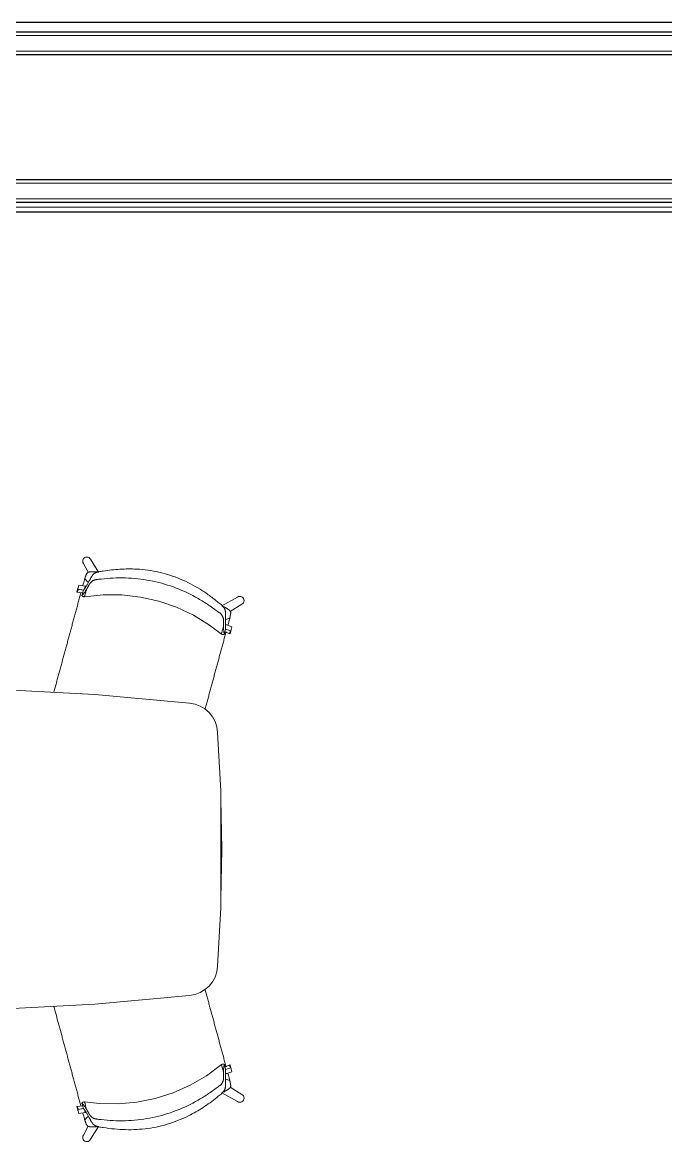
# Model space of a CAD drawing. Header units: millimetres. Extents: x 90978 to 295199, y -4084 to 97293.
# Drawn here: x 181621 to 183652, y 23433 to 26963 of the extents above; entities that cross this region are included whole.
import ezdxf

# ---------------------------------------------------------------- set-up
doc = ezdxf.new("R2010")
doc.units = ezdxf.units.MM
doc.header["$MEASUREMENT"] = 0
doc.layers.get('0').update_dxf_attribs({"linetype": 'CONTINUOUS'})
for name, color, linetype, lineweight in [('A-DETL-THIN', 8, 'CONTINUOUS', 9), ('CSM-STL-XX-ZZ-M3-A-XXXX-00001_detached _19_04_21__rvt-1-Level 0$0$A-WALL', 7, 'CONTINUOUS', 9), ('CSM-STL-XX-ZZ-M3-A-XXXX-00001_detached _19_04_21__rvt-1-Level 0$0$I-WALL', 7, 'CONTINUOUS', 9), ('G-IMPT', 8, 'CONTINUOUS', 9), ('I-FURN', 8, 'CONTINUOUS', 9)]:
    doc.layers.add(name, color=color, linetype=linetype, lineweight=lineweight)

# ---------------------------------------------------------------- blocks, each defined once
blk = doc.blocks.new('Synergy Type 3 - Desk Type 3_dwg_Family - 580997-310579-_3D_-V208-Level 0')
at = {"layer": 'G-IMPT'}
for p, q in [((-408.5, 2137.6), (-251.1, 2140.5)), ((-251.1, 2140.5), (-254.6, 2137.6)), ((-251.1, 2140.5), (-93.6, 2137.6)), ((-251.1, 2140.5), (-247.5, 2137.6)), ((-710.7, 237.8), (-711.9, 242.9)), ((208.3, 236.7), (209.8, 242.9)), ((-642.5, 158.4), (-646.9, 160.4)), ((-642.5, 158.4), (-619.8, 154.1)), ((-619.8, 154.1), (-435.6, 143.9)), ((-440.4, 145.6), (-435.6, 143.9)), ((-435.6, 143.9), (-436.9, 145.6)), ((-435.6, 143.9), (-251.1, 140.5)), ((-251.1, 140.5), (-257.9, 146.1)), ((-251.1, 140.5), (-244.1, 146.2)), ((-66.5, 143.9), (-251.1, 140.5)), ((117.7, 154.1), (-66.5, 143.9)), ((-58.7, 146.7), (-66.5, 143.9)), ((-66.5, 143.9), (-64.4, 146.7)), ((140.4, 158.4), (117.7, 154.1)), ((119.5, 154.9), (117.7, 154.1)), ((118.9, 154.8), (117.7, 154.1)), ((146.5, 161.1), (140.4, 158.4))]:
    blk.add_line(p, q, dxfattribs=at)

msp = doc.modelspace()

# ---------------------------------------------------------------- linework, layer by layer
at = {"layer": 'A-DETL-THIN'}
for p, q in [((181850.4, 24843.1), (181551.1, 24859.5)), ((182148.9, 24815.8), (181850.4, 24843.1)), ((182247.9, 24539.5), (182237.7, 24723.8)), ((182247.9, 24170.5), (182247.9, 24539.5)), ((182237.7, 23986.2), (182247.9, 24170.5)), ((181551.1, 23850.5), (181850.4, 23866.9)), ((181850.4, 23866.9), (182148.9, 23894.2))]:
    msp.add_line(p, q, dxfattribs=at)
for centre, start, end in [((182140, 24718.4), 3.1643, 84.7818), ((182140, 23991.7), 275.2275, 356.8264)]:
    msp.add_arc(centre, 97.9, start, end, dxfattribs=at)
at = {"layer": 'CSM-STL-XX-ZZ-M3-A-XXXX-00001_detached _19_04_21__rvt-1-Level 0$0$A-WALL'}
for p, q in [((187988.2, 26933.2), (168288.8, 26933.2)), ((187988.2, 26932.2), (168289.8, 26932.2)), ((187988.2, 26922.2), (168299.8, 26922.2)), ((187988.2, 26872.2), (168349.8, 26872.2)), ((187512.5, 26456.4), (168380.8, 26456.4)), ((187512.5, 26406.4), (168380.8, 26406.4)), ((187512.5, 26396.4), (168380.8, 26396.4)), ((187512.5, 26395.4), (168380.8, 26395.4)), ((187512.5, 26380.4), (168380.8, 26380.4))]:
    msp.add_line(p, q, dxfattribs=at)
at = {"layer": 'CSM-STL-XX-ZZ-M3-A-XXXX-00001_detached _19_04_21__rvt-1-Level 0$0$I-WALL', "lineweight": 30}
for p, q in [((187988.2, 26963.2), (168258.8, 26963.2)), ((168359.8, 26862.2), (187988.2, 26862.2)), ((187512.5, 26466.4), (168380.8, 26466.4)), ((179155, 26365.4), (187512.5, 26365.4))]:
    msp.add_line(p, q, dxfattribs=at)
at = {"layer": 'I-FURN'}
for p, q in [((181814.1, 25256.5), (181829.3, 25229.1)), ((181862, 25229.4), (181836.6, 25269.7)), ((181796.9, 25179.3), (181793.4, 25166.4)), ((181796.3, 25175.7), (181799.8, 25188.6)), ((181814.3, 25172.1), (181796.3, 25175.7)), ((181814.2, 25172), (181797.2, 25175.5)), ((181799.8, 25188.6), (181819.3, 25184.7)), ((181813.4, 25170.8), (181809.8, 25157.6)), ((181819.3, 25184.7), (181817, 25176.2)), ((181820.2, 25184.4), (181818.7, 25178.7)), ((181793.4, 25166.4), (181811.4, 25163.8)), ((181794.3, 25166.2), (181811.4, 25163.6)), ((181810.6, 25154), (181809.2, 25155.6)), ((181812.5, 25152.7), (181810.6, 25154)), ((181813.9, 25152.1), (181812.5, 25152.7)), ((181815.7, 25151.7), (181813.9, 25152.1)), ((181817.6, 25151.7), (181815.7, 25151.7)), ((181817.6, 25151.7), (181876.4, 25157.8)), ((181876.4, 25157.8), (181935.5, 25157.4)), ((181935.5, 25157.4), (181994.2, 25150.7)), ((181994.2, 25150.7), (182051.9, 25137.6)), ((182051.9, 25137.6), (182107.9, 25118.4)), ((182300.5, 25150.4), (182250.9, 25123)), ((182107.9, 25118.4), (182161.4, 25093.3)), ((182277.6, 25105.1), (182313.8, 25127.9)), ((182161.4, 25093.3), (182211.9, 25062.5)), ((182211.9, 25062.5), (182249.7, 25034.1)), ((182249.7, 25034.1), (182251.3, 25033.2)), ((182251.3, 25033.2), (182253.1, 25032.6)), ((182253.1, 25032.6), (182254.6, 25032.4)), ((182254.6, 25032.4), (182256.8, 25032.5)), ((182256.8, 25032.5), (182258.9, 25033.2)), ((182263, 25048.4), (182259.4, 25035.2)), ((182261, 25041.3), (182277.1, 25034.8)), ((182261, 25041.2), (182276.2, 25035)), ((182262.3, 25061), (182263.1, 25063.9)), ((182262.4, 25057.9), (182264, 25063.6)), ((182279.3, 25044.2), (182262.9, 25049.9)), ((182264, 25063.6), (182282.8, 25057.1)), ((182277.1, 25034.8), (182280.6, 25047.6)), ((182282.8, 25057.1), (182279.3, 25044.2)), ((182249.7, 23675.9), (182202, 23640.9)), ((182251.5, 23677), (182249.7, 23675.9)), ((182253.7, 23677.6), (182251.5, 23677)), ((182255.2, 23677.7), (182253.7, 23677.6)), ((182257.1, 23677.4), (182255.2, 23677.7)), ((182258.9, 23676.8), (182257.1, 23677.4)), ((182259.4, 23674.8), (182263, 23661.6)), ((182277.1, 23675.3), (182261, 23668.8)), ((182276.2, 23675), (182261, 23668.8)), ((182262.9, 23660.1), (182279.3, 23665.8)), ((182282.8, 23652.9), (182264, 23646.4)), ((182280.6, 23662.4), (182277.1, 23675.3)), ((182279.3, 23665.8), (182282.8, 23652.9)), ((182202, 23640.9), (182150.9, 23611.2)), ((182263.1, 23646.1), (182262.3, 23649)), ((182264, 23646.4), (182262.4, 23652.1)), ((182096.9, 23587.3), (182040.5, 23569.3)), ((182150.9, 23611.2), (182096.9, 23587.3)), ((182250.9, 23587), (182300.5, 23559.6)), ((182313.8, 23582.1), (182277.6, 23604.9)), ((181811.4, 23546.2), (181793.4, 23543.6)), ((181811.4, 23546.4), (181794.3, 23543.8)), ((181809.2, 23554.4), (181810.4, 23555.8)), ((181809.8, 23552.4), (181813.4, 23539.2)), ((181810.4, 23555.8), (181811.9, 23557)), ((181811.9, 23557), (181813.3, 23557.7)), ((181813.3, 23557.7), (181815.5, 23558.3)), ((181815.5, 23558.3), (181817.6, 23558.3)), ((181864.6, 23552.9), (181817.6, 23558.3)), ((181923.7, 23552), (181864.6, 23552.9)), ((181982.6, 23557.5), (181923.7, 23552)), ((182040.5, 23569.3), (181982.6, 23557.5)), ((181793.4, 23543.6), (181796.9, 23530.7)), ((181796.3, 23534.3), (181814.3, 23537.9)), ((181799.8, 23521.4), (181796.3, 23534.3)), ((181797.2, 23534.6), (181814.2, 23538)), ((181819.3, 23525.3), (181799.8, 23521.4)), ((181817, 23533.9), (181819.3, 23525.3)), ((181818.7, 23531.3), (181820.2, 23525.6)), ((181829.5, 23481.3), (181814.1, 23453.5)), ((181836.6, 23440.3), (181862, 23480.6))]:
    msp.add_line(p, q, dxfattribs=at)
for centre, start, end in [((181824.9, 25263.9), 26.7636, 214.3798), ((182307.9, 25139.6), 296.7401, 124.3564), ((182307.9, 23570.4), 235.6436, 63.2599), ((181824.9, 23446.2), 145.6202, 333.2364)]:
    msp.add_arc(centre, 13.1, start, end, dxfattribs=at)
for centre, major_axis, start_param, end_param in [((181778.9, 25176), (-16.8, 4.6), 2.819103, 3.398599), ((181779.8, 25175.7), (-16.8, 4.6), 2.819103, 3.398599), ((181782.4, 25188.8), (-16.8, 4.6), 2.819103, 2.902745), ((182293.5, 25035.9), (-16.8, 4.6), 6.026179, 6.605675), ((182294.4, 25035.6), (-16.8, 4.6), 6.026179, 6.605675), ((182297.9, 25048.5), (-16.8, 4.6), 0.238848, 0.322489), ((182293.5, 23674.1), (-16.8, -4.6), 5.960696, 6.540192), ((182294.4, 23674.4), (-16.8, -4.6), 5.960696, 6.540192), ((182297.9, 23661.5), (-16.8, -4.6), 5.960696, 6.044337), ((181778.9, 23534), (-16.8, -4.6), 2.884586, 3.464082), ((181779.8, 23534.3), (-16.8, -4.6), 2.884586, 3.464082), ((181782.4, 23521.2), (-16.8, -4.6), 3.380441, 3.464082)]:
    msp.add_ellipse(centre, major_axis=major_axis, ratio=0.978487, start_param=start_param, end_param=end_param, dxfattribs=at)
for points in [[(181812.3, 25187.2), (181814.1, 25193.5), (181815.7, 25199.5), (181817.3, 25205.4)], [(181817.3, 25205.4), (181817.5, 25206), (181817.9, 25207.3), (181818.3, 25208.5), (181818.5, 25209.1)], [(181863.1, 25229.4), (181861.9, 25229.5), (181860.6, 25229.6), (181859.4, 25229.7)], [(181859.4, 25229.7), (181860.6, 25229.6), (181861.8, 25229.5), (181863, 25229.4)], [(181824.2, 25175.8), (181823.1, 25174), (181821.1, 25170.6), (181818.2, 25166.2), (181815.6, 25162.6), (181813.3, 25159.8), (181811.3, 25158.1), (181810.2, 25157.7), (181809.8, 25157.6)], [(181813.4, 25170.8), (181814, 25171.7), (181815.4, 25173.7), (181816.8, 25175.9), (181817.6, 25177)], [(182275.3, 25080.8), (182273.7, 25074.9), (182272, 25068.8), (182270.3, 25062.5)], [(182276.1, 25084.5), (182276, 25083.9), (182275.7, 25082.7), (182275.4, 25081.4), (182275.3, 25080.8)], [(182259.4, 25035.2), (182259, 25035.5), (182258.4, 25036.5), (182257.5, 25038.9), (182256.9, 25042.4), (182256.5, 25046.9), (182256.2, 25052.1), (182256.2, 25056.1), (182256.2, 25058.2)], [(182262.5, 25055.9), (182262.6, 25054.6), (182262.7, 25051.9), (182262.9, 25049.5), (182263, 25048.4)], [(182256.2, 23651.8), (182256.2, 23653.9), (182256.2, 23657.9), (182256.5, 23663.1), (182256.9, 23667.6), (182257.5, 23671.1), (182258.4, 23673.5), (182259, 23674.5), (182259.4, 23674.8)], [(182263, 23661.6), (182262.9, 23660.5), (182262.7, 23658.1), (182262.6, 23655.5), (182262.5, 23654.1)], [(182270.3, 23647.5), (182272, 23641.3), (182273.7, 23635.2), (182275.3, 23629.2)], [(182275.3, 23629.2), (182275.4, 23628.6), (182275.7, 23627.3), (182276, 23626.1), (182276.1, 23625.5)], [(181809.8, 23552.4), (181810.2, 23552.3), (181811.3, 23551.9), (181813.3, 23550.2), (181815.6, 23547.4), (181818.2, 23543.8), (181821.1, 23539.4), (181823.1, 23536), (181824.2, 23534.2)], [(181817.3, 23504.6), (181815.7, 23510.5), (181814.1, 23516.5), (181812.3, 23522.8)], [(181817.6, 23533), (181816.8, 23534.1), (181815.4, 23536.3), (181814, 23538.3), (181813.4, 23539.2)], [(181818.5, 23500.9), (181818.3, 23501.5), (181817.9, 23502.7), (181817.5, 23504), (181817.3, 23504.6)], [(181863, 23480.6), (181861.8, 23480.5), (181860.6, 23480.4), (181859.4, 23480.3)], [(181859.4, 23480.3), (181860.6, 23480.4), (181861.9, 23480.5), (181863.1, 23480.6)]]:
    msp.add_open_spline(points, degree=3, dxfattribs=at)
for points, knots in [([(181817.6, 25177), (181818.7, 25178.7), (181820.6, 25181.5), (181823.3, 25186), (181825.5, 25189.6), (181827.7, 25193.4), (181830, 25197.4), (181832.1, 25201.1), (181833.8, 25204.1), (181834.9, 25206), (181835.8, 25207.5), (181836.5, 25209.1), (181837.2, 25210.6), (181838, 25212.2), (181838.7, 25213.4), (181839.4, 25214.5), (181839.9, 25215.2), (181840.2, 25215.6), (181840.5, 25216), (181840.7, 25216.3), (181841.1, 25216.7), (181841.7, 25217.5), (181842.5, 25218.6), (181843.6, 25220.1), (181844.8, 25221.5), (181846.1, 25222.9), (181847.6, 25224.3), (181849.1, 25225.3), (181850.3, 25226), (181851, 25226.4), (181851.6, 25226.7), (181852.2, 25227), (181852.9, 25227.3), (181854.3, 25227.9), (181856.5, 25228.7), (181859.3, 25229.6), (181863.3, 25230.6), (181868.9, 25231.7), (181874, 25232.2), (181876.6, 25232.4)], [0, 0, 0, 0, 0.142857, 0.214286, 0.285714, 0.357143, 0.428571, 0.5, 0.535714, 0.571429, 0.589286, 0.607143, 0.642857, 0.660714, 0.678571, 0.696429, 0.705357, 0.709821, 0.714286, 0.71875, 0.723214, 0.732143, 0.75, 0.767857, 0.785714, 0.803571, 0.821429, 0.839286, 0.848214, 0.852679, 0.857143, 0.861607, 0.866071, 0.875, 0.892857, 0.910714, 0.928571, 0.964286, 1, 1, 1, 1]), ([(181818.5, 25209.1), (181818.9, 25210.1), (181819.4, 25211.7), (181820, 25213.5), (181820.4, 25214.6), (181820.6, 25215.4), (181820.9, 25216.1), (181821.2, 25217.1), (181821.6, 25218.2), (181822.1, 25219.4), (181822.4, 25220.2), (181822.6, 25220.7), (181822.7, 25221.1), (181822.9, 25221.4), (181823.1, 25221.9), (181823.5, 25222.7), (181824, 25223.8), (181824.7, 25225), (181825.4, 25226.1), (181826.3, 25227.1), (181827.5, 25228), (181828.7, 25228.7), (181829.7, 25229.1), (181830.5, 25229.3), (181831.2, 25229.5), (181832.3, 25229.7), (181833.7, 25229.9), (181835.5, 25230.1), (181837.4, 25230.2), (181839.2, 25230.3), (181840.9, 25230.3), (181842.5, 25230.3), (181844.2, 25230.3), (181846.1, 25230.3), (181848.6, 25230.2), (181853.2, 25230), (181857, 25229.8), (181859.4, 25229.7)], [0, 0, 0, 0, 0.0625, 0.09375, 0.109375, 0.125, 0.140625, 0.15625, 0.1875, 0.21875, 0.234375, 0.242188, 0.25, 0.257812, 0.265625, 0.28125, 0.3125, 0.34375, 0.375, 0.40625, 0.4375, 0.46875, 0.484375, 0.5, 0.515625, 0.53125, 0.5625, 0.59375, 0.625, 0.65625, 0.6875, 0.71875, 0.75, 0.78125, 0.8125, 0.875, 1, 1, 1, 1]), ([(181818.5, 25209.1), (181819.9, 25207.1), (181822.8, 25203.3), (181826.6, 25199.4), (181829, 25197.3), (181829.7, 25196.8)], [0, 0, 0, 0, 0.02777778, 0.05555556, 0.06696683, 0.06696683, 0.06696683, 0.06696683]), ([(181869.8, 25207.3), (181867.2, 25207.2), (181862.3, 25207), (181856.9, 25206.3), (181852.9, 25205.5), (181850.2, 25204.8), (181848.1, 25204.1), (181846.7, 25203.6), (181845.9, 25203.3), (181845.3, 25203), (181844.8, 25202.8), (181844.1, 25202.4), (181842.9, 25201.8), (181841.4, 25200.7), (181839.8, 25199.4), (181838.4, 25198), (181837.2, 25196.6), (181836, 25195.2), (181835.2, 25194.1), (181834.6, 25193.4), (181834.2, 25193), (181834, 25192.7), (181833.7, 25192.4), (181833.4, 25192), (181832.9, 25191.3), (181832.3, 25190.4), (181831.7, 25189.4), (181831, 25188), (181830.4, 25186.7), (181829.8, 25185.3), (181829.2, 25184.3), (181828.6, 25183.2), (181827.7, 25181.8), (181826.3, 25179.3), (181825, 25177.2), (181824.2, 25175.8)], [0, 0, 0, 0, 0.0625, 0.125, 0.15625, 0.1875, 0.21875, 0.234375, 0.242188, 0.25, 0.257812, 0.265625, 0.28125, 0.3125, 0.34375, 0.375, 0.40625, 0.4375, 0.46875, 0.484375, 0.492188, 0.5, 0.507812, 0.515625, 0.53125, 0.5625, 0.59375, 0.625, 0.6875, 0.71875, 0.75, 0.78125, 0.8125, 0.875, 1, 1, 1, 1]), ([(182232.8, 25108.4), (182222.6, 25116.3), (182201.6, 25131.1), (182157.4, 25157.7), (182098.7, 25184.4), (182023.9, 25204.8), (181959.7, 25211.5), (181908.2, 25211), (181882.6, 25208.8), (181869.8, 25207.3)], [-1, -1, -1, -1, -0.9, -0.8, -0.6, -0.4, -0.2, -0.1, 0, 0, 0, 0]), ([(181876.6, 25232.4), (181894.1, 25235.4), (181929.2, 25239.5), (181988.3, 25239.8), (182052.8, 25231), (182120.4, 25209.4), (182172.9, 25182.1), (182212.1, 25155.8), (182230.7, 25141.2), (182239.7, 25133.6)], [-1, -1, -1, -1, -0.863636, -0.727273, -0.545455, -0.363636, -0.181818, -0.090909, 0, 0, 0, 0]), ([(181817.6, 25151.7), (181817.6, 25151.7), (181817.6, 25151.9), (181817.8, 25152.4), (181818, 25153.2), (181818.5, 25155.2), (181819.6, 25158.9), (181821.5, 25165.9), (181823.2, 25172.2), (181824.2, 25175.8)], [0.3374293, 0.3374293, 0.3374293, 0.3374293, 0.3888889, 0.4444444, 0.5138889, 0.5833333, 0.7222222, 0.8611111, 1, 1, 1, 1]), ([(181822.9, 25185.3), (181822.4, 25185.2), (181821.4, 25184.9), (181820.6, 25184.5), (181820.2, 25184.3)], [-0.5281276, -0.5281276, -0.5281276, -0.5281276, -0.3333333, -0.1189454, -0.1189454, -0.1189454, -0.1189454]), ([(181720.6, 24850.3), (181721.4, 24853.1), (181723.4, 24860.6), (181726.8, 24872.8), (181730.6, 24886.9), (181734.5, 24901.2), (181738.5, 24915.9), (181742.5, 24930.7), (181746.5, 24945.3), (181749.8, 24957.4), (181752.5, 24967.2), (181754.5, 24974.6), (181756.5, 24981.9), (181759.1, 24991.6), (181762.4, 25003.5), (181765.6, 25015.4), (181768.2, 25025), (181770.2, 25032.3), (181772.2, 25039.7), (181774.8, 25049.3), (181778.1, 25061.3), (181781.4, 25073.3), (181784, 25083.1), (181786, 25090.5), (181788, 25097.9), (181790.7, 25107.6), (181794, 25119.6), (181797.9, 25134.2), (181802, 25149.1), (181804.8, 25159.4), (181806.3, 25164.8), (181806.4, 25165.3)], [-0.8779711, -0.8779711, -0.8779711, -0.8779711, -0.8571429, -0.8214286, -0.7857143, -0.75, -0.7142857, -0.6785714, -0.6428571, -0.6071429, -0.5892857, -0.5714286, -0.5535714, -0.5357143, -0.5, -0.4642857, -0.4464286, -0.4285714, -0.4107143, -0.3928571, -0.3571429, -0.3214286, -0.3035714, -0.2857143, -0.2678571, -0.25, -0.2142857, -0.1785714, -0.1428571, -0.1071429, -0.103964, -0.103964, -0.103964, -0.103964]), ([(181809.8, 25157.6), (181809.6, 25157.1), (181809.4, 25156.3), (181809.2, 25155.7), (181809.2, 25155.6), (181809.4, 25156.2), (181809.6, 25156.9), (181809.7, 25157.3)], [0, 0, 0, 0, 0.125, 0.25, 0.375, 0.5, 0.5837817, 0.5837817, 0.5837817, 0.5837817]), ([(182256.2, 25058.2), (182256.2, 25059.8), (182256.2, 25062.3), (182256.2, 25065.2), (182256.2, 25066.8), (182256.2, 25068.1), (182256.2, 25069.3), (182256.4, 25070.8), (182256.5, 25072.2), (182256.6, 25073.7), (182256.6, 25074.9), (182256.5, 25076), (182256.4, 25076.9), (182256.4, 25077.3), (182256.3, 25077.7), (182256.2, 25078.1), (182256.1, 25078.6), (182256, 25079.6), (182255.8, 25081), (182255.6, 25082.7), (182255.2, 25084.6), (182254.7, 25086.5), (182254, 25088.4), (182253.2, 25090.1), (182252.6, 25091.2), (182252.1, 25091.9), (182251.8, 25092.4), (182251.4, 25092.9), (182250.9, 25093.6), (182250, 25094.7), (182248.5, 25096.4), (182246.5, 25098.4), (182243.5, 25101.1), (182239.2, 25104.4), (182235.1, 25107.1), (182232.8, 25108.4)], [0, 0, 0, 0, 0.125, 0.1875, 0.21875, 0.25, 0.28125, 0.3125, 0.375, 0.40625, 0.4375, 0.46875, 0.484375, 0.492188, 0.5, 0.507812, 0.515625, 0.53125, 0.5625, 0.59375, 0.625, 0.65625, 0.6875, 0.71875, 0.734375, 0.742188, 0.75, 0.757812, 0.765625, 0.78125, 0.8125, 0.84375, 0.875, 0.9375, 1, 1, 1, 1]), ([(182239.7, 25133.6), (182241.9, 25132.1), (182246, 25129.1), (182250.2, 25125.3), (182253.2, 25122.4), (182255.2, 25120.2), (182256.6, 25118.4), (182257.5, 25117.2), (182258, 25116.5), (182258.4, 25116), (182258.7, 25115.5), (182259.1, 25114.8), (182259.8, 25113.6), (182260.5, 25111.9), (182261.2, 25109.9), (182261.6, 25108), (182261.9, 25106.2), (182262.1, 25104.4), (182262.3, 25103), (182262.4, 25102), (182262.4, 25101.5), (182262.5, 25101.1), (182262.6, 25100.7), (182262.6, 25100.2), (182262.7, 25099.2), (182262.7, 25098), (182262.7, 25096.6), (182262.6, 25094.9), (182262.4, 25093.2), (182262.3, 25091.4), (182262.2, 25090.1), (182262.2, 25088.8), (182262.2, 25087), (182262.2, 25084), (182262.1, 25079.8), (182262.1, 25075.2), (182262.1, 25070.8), (182262.1, 25066.5), (182262.2, 25062.6), (182262.3, 25059.1), (182262.4, 25056.9), (182262.5, 25055.9)], [0, 0, 0, 0, 0.035714, 0.071429, 0.089286, 0.107143, 0.125, 0.133929, 0.138393, 0.142857, 0.147321, 0.151786, 0.160714, 0.178571, 0.196429, 0.214286, 0.232143, 0.25, 0.267857, 0.276786, 0.28125, 0.285714, 0.290179, 0.294643, 0.303571, 0.321429, 0.339286, 0.357143, 0.392857, 0.410714, 0.428571, 0.446429, 0.464286, 0.5, 0.571429, 0.642857, 0.714286, 0.785714, 0.857143, 0.928571, 1, 1, 1, 1]), ([(182251.3, 25123), (182253.4, 25121.9), (182256.8, 25120.1), (182260.9, 25118), (182263.1, 25116.8), (182264.7, 25115.8), (182266.2, 25115), (182267.6, 25114.2), (182269, 25113.3), (182270.6, 25112.3), (182272.1, 25111.3), (182273.6, 25110.2), (182274.7, 25109.3), (182275.5, 25108.6), (182276.1, 25108), (182276.6, 25107.4), (182277.3, 25106.5), (182278, 25105.4), (182278.5, 25104), (182278.8, 25102.7), (182278.9, 25101.4), (182278.9, 25100), (182278.8, 25098.8), (182278.7, 25097.9), (182278.6, 25097.4), (182278.5, 25097), (182278.5, 25096.6), (182278.4, 25096.1), (182278.3, 25095.2), (182278.1, 25094), (182277.8, 25092.8), (182277.6, 25091.8), (182277.5, 25091), (182277.3, 25090.2), (182277.1, 25089.1), (182276.7, 25087.2), (182276.3, 25085.6), (182276.1, 25084.5)], [0, 0, 0, 0, 0.125, 0.1875, 0.21875, 0.25, 0.28125, 0.3125, 0.34375, 0.375, 0.40625, 0.4375, 0.46875, 0.484375, 0.5, 0.515625, 0.53125, 0.5625, 0.59375, 0.625, 0.65625, 0.6875, 0.71875, 0.734375, 0.742188, 0.75, 0.757812, 0.765625, 0.78125, 0.8125, 0.84375, 0.859375, 0.875, 0.890625, 0.90625, 0.9375, 1, 1, 1, 1]), ([(182261.7, 25079.8), (182262.1, 25079.9), (182264.7, 25080.4), (182269.5, 25081.8), (182273.9, 25083.5), (182276.1, 25084.5)], [0.93933321, 0.93933321, 0.93933321, 0.93933321, 0.94444444, 0.97222222, 1, 1, 1, 1]), ([(182264.4, 25040.7), (182264.2, 25040), (182263.3, 25036.8), (182261.8, 25031.2), (182259.8, 25023.7), (182257.7, 25016.2), (182255.1, 25006.4), (182251.8, 24994.5), (182248.6, 24982.7), (182246, 24973.2), (182244, 24965.8), (182242, 24958.5), (182239.4, 24948.8), (182236.1, 24936.8), (182232.2, 24922.4), (182228.2, 24907.8), (182224.2, 24893.2), (182220.3, 24878.8), (182217, 24866.7), (182214.4, 24857), (182212.4, 24849.6), (182210.4, 24842.2), (182207.7, 24832.5), (182204.5, 24820.5), (182201.2, 24808.5), (182199, 24800.5), (182198.2, 24797.3), (182198, 24796.6)], [-0.8977274, -0.8977274, -0.8977274, -0.8977274, -0.8928571, -0.875, -0.8571429, -0.8392857, -0.8214286, -0.7857143, -0.75, -0.7321429, -0.7142857, -0.6964286, -0.6785714, -0.6428571, -0.6071429, -0.5714286, -0.5357143, -0.5, -0.4642857, -0.4464286, -0.4285714, -0.4107143, -0.3928571, -0.3571429, -0.3214286, -0.3035714, -0.2983492, -0.2983492, -0.2983492, -0.2983492]), ([(182256.2, 25058.2), (182255.4, 25055.3), (182254, 25050.1), (182252.3, 25044), (182251.1, 25039.4), (182250.4, 25036.8), (182250, 25035.4), (182249.8, 25034.7), (182249.7, 25034.3), (182249.7, 25034.1), (182249.7, 25034.1)], [0, 0, 0, 0, 0.1111111, 0.2222222, 0.3333333, 0.4444444, 0.5, 0.5555556, 0.6111111, 0.6625707, 0.6625707, 0.6625707, 0.6625707]), ([(182259.3, 25034.9), (182259.2, 25034.5), (182259, 25033.8), (182258.8, 25033.2), (182258.9, 25033.3), (182259, 25033.9), (182259.3, 25034.7), (182259.4, 25035.2)], [0.4171888, 0.4171888, 0.4171888, 0.4171888, 0.5, 0.625, 0.75, 0.875, 1, 1, 1, 1]), ([(182198, 23913.4), (182198.2, 23912.7), (182199, 23909.5), (182201.2, 23901.5), (182204.5, 23889.5), (182207.7, 23877.5), (182210.4, 23867.8), (182212.4, 23860.4), (182214.4, 23853.1), (182217, 23843.3), (182220.3, 23831.3), (182224.2, 23816.8), (182228.2, 23802.2), (182232.2, 23787.6), (182236.1, 23773.2), (182239.4, 23761.2), (182242, 23751.5), (182244, 23744.2), (182246, 23736.9), (182248.6, 23727.3), (182251.8, 23715.5), (182255.1, 23703.6), (182257.7, 23693.8), (182259.8, 23686.4), (182261.8, 23678.8), (182263.3, 23673.2), (182264.2, 23670), (182264.4, 23669.3)], [-0.7016648, -0.7016648, -0.7016648, -0.7016648, -0.6964286, -0.6785714, -0.6428571, -0.6071429, -0.5892857, -0.5714286, -0.5535714, -0.5357143, -0.5, -0.4642857, -0.4285714, -0.3928571, -0.3571429, -0.3214286, -0.3035714, -0.2857143, -0.2678571, -0.25, -0.2142857, -0.1785714, -0.1607143, -0.1428571, -0.125, -0.1071429, -0.1022726, -0.1022726, -0.1022726, -0.1022726]), ([(181806.4, 23544.8), (181806.3, 23545.2), (181804.8, 23550.5), (181802, 23561), (181797.9, 23575.8), (181794, 23590.4), (181790.7, 23602.4), (181788, 23612.1), (181786, 23619.5), (181784, 23626.9), (181781.4, 23636.7), (181778.1, 23648.7), (181774.8, 23660.7), (181772.2, 23670.4), (181770.2, 23677.7), (181768.2, 23685), (181765.6, 23694.6), (181762.4, 23706.5), (181759.1, 23718.4), (181756.5, 23728.1), (181754.5, 23735.4), (181752.5, 23742.8), (181749.8, 23752.6), (181746.5, 23764.7), (181742.5, 23779.3), (181738.5, 23794.1), (181734.5, 23808.8), (181730.6, 23823.1), (181726.8, 23837.3), (181723.4, 23849.4), (181721.4, 23857), (181720.6, 23859.7)], [-0.896036, -0.896036, -0.896036, -0.896036, -0.8928571, -0.8571429, -0.8214286, -0.7857143, -0.75, -0.7321429, -0.7142857, -0.6964286, -0.6785714, -0.6428571, -0.6071429, -0.5892857, -0.5714286, -0.5535714, -0.5357143, -0.5, -0.4642857, -0.4464286, -0.4285714, -0.4107143, -0.3928571, -0.3571429, -0.3214286, -0.2857143, -0.25, -0.2142857, -0.1785714, -0.1428571, -0.1220289, -0.1220289, -0.1220289, -0.1220289]), ([(182262.5, 23654.1), (182262.4, 23652.1), (182262.2, 23648.7), (182262.1, 23643.5), (182262.1, 23639.2), (182262.1, 23634.8), (182262.1, 23630.2), (182262.2, 23626), (182262.2, 23622.5), (182262.2, 23620.3), (182262.3, 23618.6), (182262.4, 23616.9), (182262.6, 23615.2), (182262.7, 23613.4), (182262.7, 23612), (182262.7, 23610.8), (182262.6, 23609.9), (182262.6, 23609.3), (182262.5, 23608.9), (182262.4, 23608.5), (182262.4, 23608), (182262.3, 23607), (182262.1, 23605.6), (182261.9, 23603.8), (182261.6, 23602), (182261.2, 23600.1), (182260.5, 23598.1), (182259.8, 23596.4), (182259.1, 23595.2), (182258.7, 23594.6), (182258.4, 23594), (182258, 23593.5), (182257.5, 23592.8), (182256.6, 23591.6), (182255.2, 23589.8), (182253.2, 23587.6), (182250.2, 23584.7), (182246, 23580.9), (182241.9, 23577.9), (182239.7, 23576.4)], [0, 0, 0, 0, 0.142857, 0.214286, 0.285714, 0.357143, 0.428571, 0.5, 0.535714, 0.571429, 0.589286, 0.607143, 0.642857, 0.660714, 0.678571, 0.696429, 0.705357, 0.709821, 0.714286, 0.71875, 0.723214, 0.732143, 0.75, 0.767857, 0.785714, 0.803571, 0.821429, 0.839286, 0.848214, 0.852679, 0.857143, 0.861607, 0.866071, 0.875, 0.892857, 0.910714, 0.928571, 0.964286, 1, 1, 1, 1]), ([(182249.7, 23675.9), (182249.7, 23675.9), (182249.7, 23675.8), (182249.8, 23675.2), (182250.1, 23674.4), (182250.6, 23672.5), (182251.6, 23668.7), (182253.5, 23661.7), (182255.2, 23655.4), (182256.2, 23651.8)], [0.3374293, 0.3374293, 0.3374293, 0.3374293, 0.3888889, 0.4444444, 0.5138889, 0.5833333, 0.7222222, 0.8611111, 1, 1, 1, 1]), ([(182259.4, 23674.8), (182259.3, 23675.3), (182259, 23676.1), (182258.9, 23676.7), (182258.8, 23676.8), (182259, 23676.2), (182259.2, 23675.5), (182259.3, 23675.1)], [0, 0, 0, 0, 0.125, 0.25, 0.375, 0.5, 0.5828112, 0.5828112, 0.5828112, 0.5828112]), ([(182232.8, 23601.6), (182235.1, 23602.9), (182239.2, 23605.6), (182243.5, 23608.9), (182246.5, 23611.6), (182248.5, 23613.6), (182250, 23615.3), (182250.9, 23616.5), (182251.4, 23617.1), (182251.8, 23617.6), (182252.1, 23618.1), (182252.6, 23618.8), (182253.2, 23619.9), (182254, 23621.6), (182254.7, 23623.5), (182255.2, 23625.4), (182255.6, 23627.3), (182255.8, 23629.1), (182256, 23630.5), (182256.1, 23631.4), (182256.2, 23631.9), (182256.3, 23632.3), (182256.4, 23632.7), (182256.4, 23633.2), (182256.5, 23634), (182256.6, 23635.1), (182256.6, 23636.3), (182256.5, 23637.8), (182256.4, 23639.2), (182256.2, 23640.7), (182256.2, 23641.9), (182256.2, 23643.2), (182256.2, 23644.8), (182256.2, 23647.7), (182256.2, 23650.2), (182256.2, 23651.8)], [0, 0, 0, 0, 0.0625, 0.125, 0.15625, 0.1875, 0.21875, 0.234375, 0.242188, 0.25, 0.257812, 0.265625, 0.28125, 0.3125, 0.34375, 0.375, 0.40625, 0.4375, 0.46875, 0.484375, 0.492188, 0.5, 0.507812, 0.515625, 0.53125, 0.5625, 0.59375, 0.625, 0.6875, 0.71875, 0.75, 0.78125, 0.8125, 0.875, 1, 1, 1, 1]), ([(182276.1, 23625.5), (182276.3, 23624.4), (182276.7, 23622.8), (182277.1, 23620.9), (182277.3, 23619.8), (182277.5, 23619), (182277.6, 23618.2), (182277.8, 23617.2), (182278.1, 23616), (182278.3, 23614.8), (182278.4, 23613.9), (182278.5, 23613.4), (182278.5, 23613), (182278.6, 23612.6), (182278.7, 23612.1), (182278.8, 23611.2), (182278.9, 23610), (182278.9, 23608.6), (182278.8, 23607.3), (182278.5, 23606), (182278, 23604.6), (182277.3, 23603.5), (182276.6, 23602.6), (182276.1, 23602), (182275.5, 23601.4), (182274.7, 23600.7), (182273.6, 23599.8), (182272.1, 23598.7), (182270.6, 23597.7), (182269, 23596.7), (182267.6, 23595.9), (182266.2, 23595), (182264.7, 23594.2), (182263.1, 23593.2), (182260.9, 23592), (182256.8, 23589.9), (182253.4, 23588.1), (182251.3, 23587)], [0, 0, 0, 0, 0.0625, 0.09375, 0.109375, 0.125, 0.140625, 0.15625, 0.1875, 0.21875, 0.234375, 0.242188, 0.25, 0.257812, 0.265625, 0.28125, 0.3125, 0.34375, 0.375, 0.40625, 0.4375, 0.46875, 0.484375, 0.5, 0.515625, 0.53125, 0.5625, 0.59375, 0.625, 0.65625, 0.6875, 0.71875, 0.75, 0.78125, 0.8125, 0.875, 1, 1, 1, 1]), ([(182276.1, 23625.5), (182273.9, 23626.5), (182269.5, 23628.3), (182264.7, 23629.6), (182262.1, 23630.1), (182261.7, 23630.2)], [0, 0, 0, 0, 0.02777778, 0.05555556, 0.06066679, 0.06066679, 0.06066679, 0.06066679]), ([(181869.8, 23502.7), (181882.6, 23501.2), (181908.2, 23499), (181959.7, 23498.5), (182023.9, 23505.2), (182098.7, 23525.6), (182157.4, 23552.3), (182201.6, 23578.9), (182222.6, 23593.7), (182232.8, 23601.6)], [-1, -1, -1, -1, -0.9, -0.8, -0.6, -0.4, -0.2, -0.1, 0, 0, 0, 0]), ([(181809.7, 23552.7), (181809.6, 23553.1), (181809.4, 23553.9), (181809.2, 23554.5), (181809.2, 23554.4), (181809.4, 23553.7), (181809.6, 23552.9), (181809.8, 23552.4)], [0.4162183, 0.4162183, 0.4162183, 0.4162183, 0.5, 0.625, 0.75, 0.875, 1, 1, 1, 1]), ([(181824.2, 23534.2), (181823.4, 23537.1), (181822, 23542.3), (181820.3, 23548.5), (181819, 23553), (181818.3, 23555.6), (181818, 23557), (181817.8, 23557.7), (181817.6, 23558.2), (181817.6, 23558.3), (181817.6, 23558.3)], [0, 0, 0, 0, 0.1111111, 0.2222222, 0.3333333, 0.4444444, 0.5, 0.5555556, 0.6111111, 0.6625707, 0.6625707, 0.6625707, 0.6625707]), ([(182239.7, 23576.4), (182226.2, 23565), (182197.9, 23543.6), (182147.1, 23513.5), (182087.1, 23488.3), (182017.8, 23472.7), (181958.8, 23469.6), (181911.6, 23472.5), (181888.3, 23475.6), (181876.6, 23477.6)], [-1, -1, -1, -1, -0.863636, -0.727273, -0.545455, -0.363636, -0.181818, -0.090909, 0, 0, 0, 0]), ([(181876.6, 23477.6), (181874, 23477.8), (181868.9, 23478.3), (181863.3, 23479.4), (181859.3, 23480.4), (181856.5, 23481.3), (181854.3, 23482.1), (181852.9, 23482.7), (181852.2, 23483), (181851.6, 23483.3), (181851, 23483.6), (181850.3, 23484), (181849.1, 23484.7), (181847.6, 23485.7), (181846.1, 23487.1), (181844.8, 23488.5), (181843.6, 23489.9), (181842.5, 23491.4), (181841.7, 23492.5), (181841.1, 23493.3), (181840.7, 23493.7), (181840.5, 23494.1), (181840.2, 23494.4), (181839.9, 23494.8), (181839.4, 23495.5), (181838.7, 23496.6), (181838, 23497.8), (181837.2, 23499.4), (181836.5, 23500.9), (181835.8, 23502.5), (181835.2, 23503.6), (181834.5, 23504.8), (181833.6, 23506.3), (181832.1, 23509), (181830, 23512.6), (181827.7, 23516.6), (181825.5, 23520.4), (181823.3, 23524), (181821.3, 23527.4), (181819.4, 23530.4), (181818.2, 23532.2), (181817.6, 23533)], [0, 0, 0, 0, 0.035714, 0.071429, 0.089286, 0.107143, 0.125, 0.133929, 0.138393, 0.142857, 0.147321, 0.151786, 0.160714, 0.178571, 0.196429, 0.214286, 0.232143, 0.25, 0.267857, 0.276786, 0.28125, 0.285714, 0.290179, 0.294643, 0.303571, 0.321429, 0.339286, 0.357143, 0.392857, 0.410714, 0.428571, 0.446429, 0.464286, 0.5, 0.571429, 0.642857, 0.714286, 0.785714, 0.857143, 0.928571, 1, 1, 1, 1]), ([(181829.7, 23513.3), (181829, 23512.7), (181826.6, 23510.6), (181822.8, 23506.7), (181819.9, 23502.9), (181818.5, 23500.9)], [0.93303317, 0.93303317, 0.93303317, 0.93303317, 0.94444444, 0.97222222, 1, 1, 1, 1]), ([(181820.2, 23525.7), (181820.6, 23525.5), (181821.5, 23525.2), (181822.4, 23524.8), (181822.8, 23524.7)], [-0.8810546, -0.8810546, -0.8810546, -0.8810546, -0.6666667, -0.4718724, -0.4718724, -0.4718724, -0.4718724]), ([(181824.2, 23534.2), (181825, 23532.8), (181826.3, 23530.7), (181827.7, 23528.2), (181828.6, 23526.8), (181829.2, 23525.7), (181829.8, 23524.7), (181830.4, 23523.3), (181831, 23522), (181831.7, 23520.6), (181832.3, 23519.6), (181832.9, 23518.7), (181833.4, 23518), (181833.7, 23517.6), (181834, 23517.3), (181834.2, 23517), (181834.6, 23516.6), (181835.2, 23515.9), (181836, 23514.8), (181837.2, 23513.4), (181838.4, 23512), (181839.8, 23510.6), (181841.4, 23509.3), (181842.9, 23508.2), (181844.1, 23507.6), (181844.8, 23507.2), (181845.3, 23507), (181845.9, 23506.7), (181846.7, 23506.4), (181848.1, 23505.9), (181850.2, 23505.2), (181852.9, 23504.5), (181856.9, 23503.7), (181862.3, 23503), (181867.2, 23502.8), (181869.8, 23502.7)], [0, 0, 0, 0, 0.125, 0.1875, 0.21875, 0.25, 0.28125, 0.3125, 0.375, 0.40625, 0.4375, 0.46875, 0.484375, 0.492188, 0.5, 0.507812, 0.515625, 0.53125, 0.5625, 0.59375, 0.625, 0.65625, 0.6875, 0.71875, 0.734375, 0.742188, 0.75, 0.757812, 0.765625, 0.78125, 0.8125, 0.84375, 0.875, 0.9375, 1, 1, 1, 1]), ([(181859.4, 23480.3), (181857, 23480.2), (181853.2, 23480), (181848.6, 23479.8), (181846.1, 23479.8), (181844.2, 23479.7), (181842.5, 23479.7), (181840.9, 23479.7), (181839.2, 23479.7), (181837.4, 23479.8), (181835.5, 23479.9), (181833.7, 23480.1), (181832.3, 23480.3), (181831.2, 23480.5), (181830.5, 23480.7), (181829.7, 23481), (181828.7, 23481.4), (181827.5, 23482), (181826.3, 23482.9), (181825.4, 23483.9), (181824.7, 23485), (181824, 23486.2), (181823.5, 23487.3), (181823.1, 23488.1), (181822.9, 23488.6), (181822.7, 23488.9), (181822.6, 23489.3), (181822.4, 23489.8), (181822.1, 23490.6), (181821.6, 23491.8), (181821.2, 23492.9), (181820.9, 23493.9), (181820.6, 23494.6), (181820.4, 23495.4), (181820, 23496.5), (181819.4, 23498.3), (181818.9, 23499.9), (181818.5, 23500.9)], [0, 0, 0, 0, 0.125, 0.1875, 0.21875, 0.25, 0.28125, 0.3125, 0.34375, 0.375, 0.40625, 0.4375, 0.46875, 0.484375, 0.5, 0.515625, 0.53125, 0.5625, 0.59375, 0.625, 0.65625, 0.6875, 0.71875, 0.734375, 0.742188, 0.75, 0.757812, 0.765625, 0.78125, 0.8125, 0.84375, 0.859375, 0.875, 0.890625, 0.90625, 0.9375, 1, 1, 1, 1])]:
    msp.add_open_spline(points, degree=3, knots=knots, dxfattribs=at)

# ---------------------------------------------------------------- block references
at = {"rotation": 270.0000000000001}
msp.add_blockref('Synergy Type 3 - Desk Type 3_dwg_Family - 580997-310579-_3D_-V208-Level 0', (180110.3, 24103.9), dxfattribs=at)
msp.add_blockref('Synergy Type 3 - Desk Type 3_dwg_Family - 580997-310579-_3D_-V208-Level 0', (180110.3, 24103.9), dxfattribs=at)

doc.saveas('drawing.dxf')
